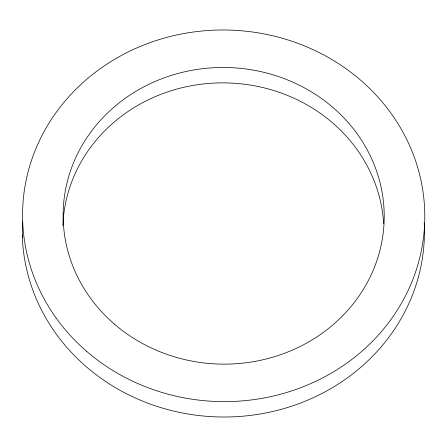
<?xml version="1.0" encoding="UTF-8"?>
<svg xmlns="http://www.w3.org/2000/svg" width="447" height="447" viewBox="0 0 447 447"><rect width="100%" height="100%" fill="white"/><g stroke="black" fill="none" stroke-linecap="round" stroke-linejoin="round"><path stroke-width="0.67" d="M22.35 237.335L22.702 221.941M424.209 222.992A201.116 185.807 1.3 0 1 230.691 416.911A201.116 185.807 1.3 0 1 22.283 235.267M62.871 225.735A160.546 148.326 1.3 0 1 221.561 82.868A160.546 148.326 1.3 0 1 383.621 223.55M86.774 351.465A201.116 185.807 1.3 0 0 419.711 257.941A201.116 185.807 1.3 0 0 164.546 38.006A201.116 185.807 1.3 0 0 86.774 351.465M114.387 324.097A160.546 148.326 1.3 0 0 380.162 249.443A160.546 148.326 1.3 0 0 176.47 73.872A160.546 148.326 1.3 0 0 114.387 324.097"/></g></svg>
